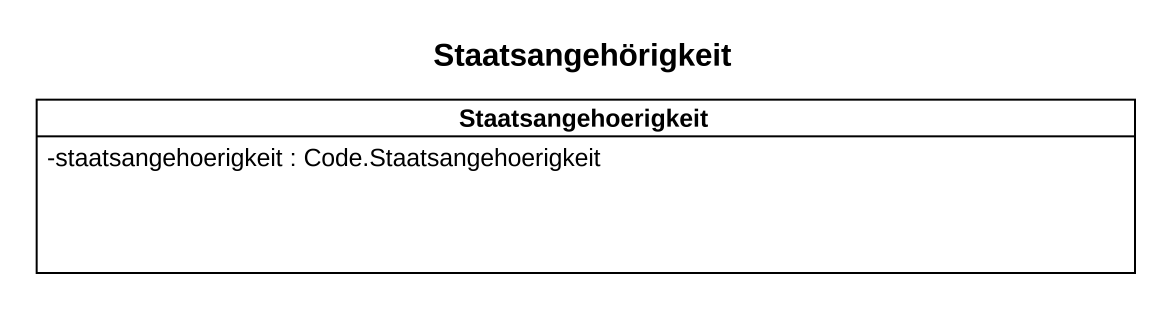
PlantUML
@startuml
title Staatsangehörigkeit
hide circle
hide empty members
skinparam classAttributeIconSize 0
class Staatsangehoerigkeit {
  -staatsangehoerigkeit : Code.Staatsangehoerigkeit
}
@enduml
